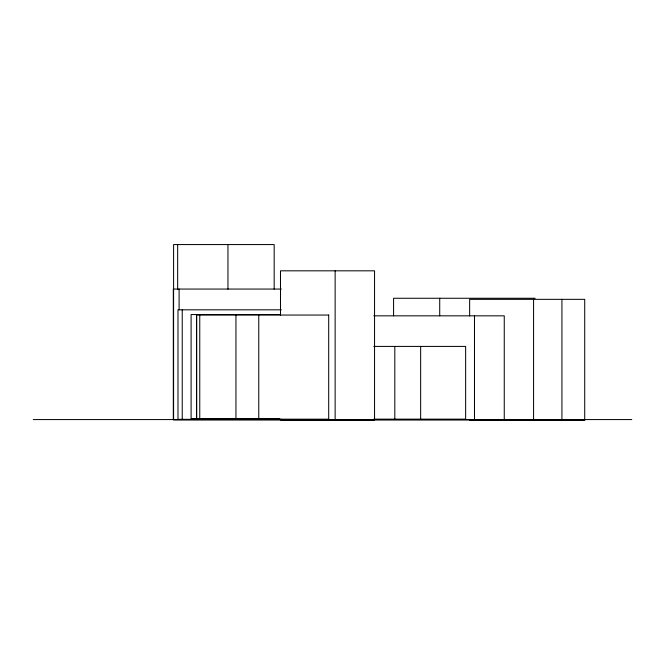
<?xml version="1.0" encoding="UTF-8"?>
<svg xmlns="http://www.w3.org/2000/svg" width="665" height="665" viewBox="0 0 665 665"><rect width="100%" height="100%" fill="white"/><g stroke="black" fill="none" stroke-linecap="round" stroke-linejoin="round"><path stroke-width="1" d="M281.362 289.059L173.307 289.059L173.307 419.582M535.2 298.261L393.58 298.261L393.58 315.858M281.37 309.815L177.996 309.815L177.996 419.324L281.37 419.324M279.624 314.545L191.096 314.545L191.096 418.667L279.624 418.667M373.747 315.833L504.253 315.833L504.253 419.956L173.59 419.956L173.59 244.562L274.171 244.562L274.171 289.184M373.73 346.415L465.633 346.415L465.633 419.141L373.73 419.141M33.25 419.573L631.75 419.573M280.489 419.972L374.545 419.972L374.545 270.821L280.489 270.821L280.489 315.36M469.648 420.438L584.718 420.438L584.718 299.341L469.648 299.341L469.648 315.9M561.925 299.341L561.925 420.438M533.571 299.341L533.571 420.438M474.486 315.833L474.486 419.956M439.715 298.261L439.715 315.858M420.646 346.415L420.646 419.141M394.81 346.415L394.81 419.141M335.135 270.821L335.135 419.972M258.768 315.052L258.768 419.174M235.95 315.052L235.95 419.174M227.962 244.562L227.962 289.184M199.758 315.052L199.758 419.174M196.532 314.545L196.532 418.667M182.235 309.815L182.235 419.324M179.101 289.059L179.101 309.774M177.663 244.562L177.663 289.184M328.701 315.052L196.682 315.052L196.682 419.174L328.701 419.174L328.701 315.052"/></g></svg>
